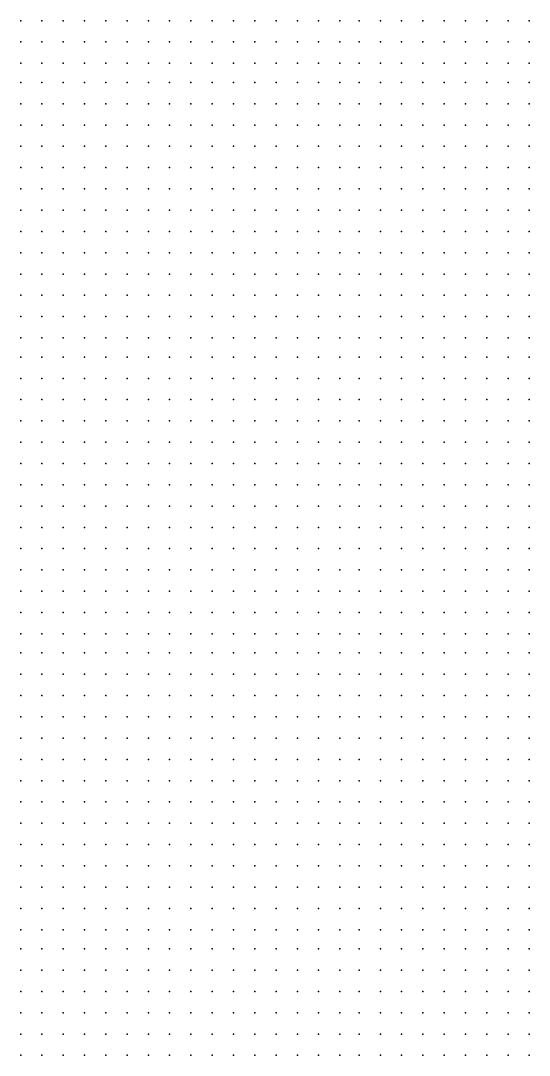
# Model space of a CAD drawing. Extents: x 0.009 to 0.993, y 0.019 to 1.002.
# Drawn here: x 0.009 to 0.248, y 0.019 to 0.505 of the extents above; entities that cross this region are included whole.
import ezdxf

# ---------------------------------------------------------------- set-up
doc = ezdxf.new("R2010")
doc.units = 0

msp = doc.modelspace()

# ---------------------------------------------------------------- linework, layer by layer
at = {"color": 82}
for p in [(0.009, 0.505, 0.261), (0.029, 0.505, 0.261), (0.139, 0.267, 0.262)]:
    msp.add_point(p, dxfattribs=at)
at = {"color": 81}
for p in [(0.019, 0.505, 0.26), (0.059, 0.446, 0.26), (0.049, 0.426, 0.26), (0.039, 0.416, 0.257), (0.039, 0.406, 0.259), (0.039, 0.396, 0.26), (0.039, 0.386, 0.259), (0.039, 0.376, 0.258), (0.039, 0.347, 0.257), (0.149, 0.277, 0.26)]:
    msp.add_point(p, dxfattribs=at)
at = {"color": 83}
for p in [(0.039, 0.505, 0.264), (0.069, 0.466, 0.267), (0.059, 0.436, 0.265), (0.049, 0.416, 0.264), (0.049, 0.406, 0.266), (0.049, 0.396, 0.267), (0.009, 0.327, 0.264), (0.019, 0.327, 0.265)]:
    msp.add_point(p, dxfattribs=at)
at = {"color": 85}
for p in [(0.049, 0.505, 0.272), (0.069, 0.446, 0.272), (0.059, 0.416, 0.272), (0.059, 0.406, 0.274), (0.049, 0.347, 0.274), (0.029, 0.327, 0.274)]:
    msp.add_point(p, dxfattribs=at)
at = {"color": 88}
for p in [(0.059, 0.505, 0.283), (0.069, 0.495, 0.284), (0.079, 0.466, 0.284), (0.079, 0.456, 0.284), (0.079, 0.446, 0.285), (0.069, 0.396, 0.284), (0.059, 0.356, 0.283), (0.049, 0.337, 0.284), (0.039, 0.327, 0.285)]:
    msp.add_point(p, dxfattribs=at)
at = {"color": 91}
for p in [(0.069, 0.505, 0.295), (0.089, 0.456, 0.296), (0.089, 0.446, 0.296), (0.079, 0.396, 0.293), (0.079, 0.386, 0.295), (0.069, 0.356, 0.293), (0.059, 0.337, 0.295), (0.049, 0.327, 0.296), (0.029, 0.317, 0.295), (0.139, 0.118, 0.296)]:
    msp.add_point(p, dxfattribs=at)
at = {"color": 94}
for p in [(0.079, 0.505, 0.307), (0.089, 0.485, 0.305), (0.099, 0.446, 0.307), (0.099, 0.436, 0.307), (0.099, 0.426, 0.307), (0.089, 0.376, 0.305), (0.089, 0.366, 0.307), (0.079, 0.347, 0.306), (0.069, 0.337, 0.304), (0.059, 0.327, 0.305), (0.149, 0.287, 0.306)]:
    msp.add_point(p, dxfattribs=at)
at = {"color": 98}
for p in [(0.089, 0.505, 0.319), (0.109, 0.466, 0.321), (0.109, 0.456, 0.319), (0.109, 0.386, 0.32), (0.109, 0.376, 0.321), (0.099, 0.347, 0.321), (0.039, 0.307, 0.319), (0.159, 0.128, 0.321), (0.149, 0.118, 0.32)]:
    msp.add_point(p, dxfattribs=at)
at = {"color": 101}
for p in [(0.099, 0.505, 0.33), (0.119, 0.466, 0.332), (0.119, 0.366, 0.33), (0.119, 0.356, 0.332), (0.109, 0.327, 0.332), (0.099, 0.317, 0.332), (0.069, 0.307, 0.332), (0.019, 0.297, 0.331), (0.149, 0.297, 0.33), (0.159, 0.138, 0.331)]:
    msp.add_point(p, dxfattribs=at)
at = {"color": 104}
for p in [(0.109, 0.505, 0.34), (0.119, 0.485, 0.34), (0.129, 0.466, 0.341), (0.139, 0.436, 0.342), (0.139, 0.426, 0.341), (0.139, 0.416, 0.341), (0.139, 0.406, 0.341), (0.139, 0.396, 0.341), (0.139, 0.386, 0.342), (0.139, 0.376, 0.343), (0.129, 0.337, 0.34), (0.129, 0.327, 0.34), (0.139, 0.317, 0.343), (0.149, 0.307, 0.343), (0.059, 0.297, 0.342), (0.099, 0.297, 0.342), (0.109, 0.287, 0.343), (0.119, 0.267, 0.342), (0.139, 0.247, 0.34), (0.149, 0.148, 0.341)]:
    msp.add_point(p, dxfattribs=at)
at = {"color": 107}
for p in [(0.119, 0.505, 0.351), (0.139, 0.476, 0.354), (0.149, 0.446, 0.352), (0.159, 0.416, 0.354), (0.159, 0.406, 0.354), (0.159, 0.396, 0.354), (0.149, 0.366, 0.351), (0.149, 0.356, 0.353), (0.149, 0.347, 0.354), (0.149, 0.337, 0.354), (0.149, 0.327, 0.353), (0.029, 0.287, 0.351), (0.039, 0.287, 0.353), (0.089, 0.287, 0.354), (0.168, 0.287, 0.352), (0.159, 0.148, 0.353), (0.159, 0.118, 0.353)]:
    msp.add_point(p, dxfattribs=at)
at = {"color": 109}
for p in [(0.129, 0.505, 0.36), (0.139, 0.485, 0.358), (0.149, 0.466, 0.358), (0.159, 0.446, 0.359), (0.168, 0.426, 0.361), (0.168, 0.416, 0.36), (0.168, 0.406, 0.36), (0.248, 0.406, 0.36), (0.168, 0.396, 0.36), (0.248, 0.396, 0.359), (0.168, 0.386, 0.361), (0.159, 0.366, 0.359), (0.159, 0.356, 0.36), (0.159, 0.317, 0.361), (0.099, 0.277, 0.359), (0.109, 0.267, 0.36), (0.178, 0.267, 0.36), (0.119, 0.257, 0.36), (0.178, 0.257, 0.36), (0.149, 0.237, 0.358), (0.159, 0.237, 0.358), (0.168, 0.138, 0.36), (0.168, 0.128, 0.361)]:
    msp.add_point(p, dxfattribs=at)
at = {"color": 112}
for p in [(0.139, 0.505, 0.369), (0.149, 0.495, 0.372), (0.159, 0.476, 0.37), (0.168, 0.466, 0.372), (0.178, 0.446, 0.37), (0.188, 0.436, 0.372), (0.188, 0.426, 0.37), (0.248, 0.426, 0.372), (0.188, 0.416, 0.369), (0.198, 0.416, 0.372), (0.238, 0.416, 0.37), (0.188, 0.406, 0.369), (0.198, 0.406, 0.372), (0.228, 0.406, 0.372), (0.188, 0.396, 0.37), (0.188, 0.386, 0.372), (0.178, 0.376, 0.369), (0.178, 0.366, 0.372), (0.168, 0.347, 0.371), (0.029, 0.277, 0.369), (0.039, 0.277, 0.37), (0.049, 0.277, 0.371), (0.059, 0.277, 0.371), (0.069, 0.277, 0.37), (0.079, 0.277, 0.369), (0.178, 0.277, 0.369), (0.099, 0.267, 0.372), (0.139, 0.237, 0.37), (0.168, 0.148, 0.369)]:
    msp.add_point(p, dxfattribs=at)
at = {"color": 114}
for p in [(0.149, 0.505, 0.378), (0.178, 0.466, 0.378), (0.188, 0.456, 0.379), (0.198, 0.446, 0.379), (0.208, 0.436, 0.378), (0.248, 0.436, 0.379), (0.208, 0.386, 0.378), (0.218, 0.386, 0.378), (0.228, 0.386, 0.377), (0.198, 0.376, 0.379), (0.188, 0.366, 0.379), (0.089, 0.267, 0.379), (0.109, 0.257, 0.378), (0.168, 0.227, 0.378), (0.168, 0.158, 0.379), (0.168, 0.118, 0.378)]:
    msp.add_point(p, dxfattribs=at)
at = {"color": 116}
for p in [(0.159, 0.505, 0.386), (0.208, 0.456, 0.386), (0.218, 0.446, 0.384), (0.228, 0.446, 0.386), (0.238, 0.446, 0.386), (0.218, 0.376, 0.384), (0.228, 0.376, 0.384), (0.198, 0.366, 0.384), (0.178, 0.337, 0.384), (0.009, 0.267, 0.386), (0.069, 0.267, 0.386), (0.188, 0.267, 0.385), (0.119, 0.247, 0.385), (0.188, 0.237, 0.385), (0.139, 0.158, 0.385), (0.178, 0.128, 0.384)]:
    msp.add_point(p, dxfattribs=at)
at = {"color": 118}
for p in [(0.168, 0.505, 0.394), (0.178, 0.495, 0.394), (0.188, 0.485, 0.394), (0.198, 0.476, 0.393), (0.208, 0.466, 0.392), (0.228, 0.456, 0.391), (0.238, 0.456, 0.393), (0.218, 0.366, 0.392), (0.228, 0.366, 0.394), (0.238, 0.366, 0.394), (0.248, 0.366, 0.394), (0.178, 0.317, 0.393), (0.198, 0.247, 0.394), (0.139, 0.227, 0.392), (0.149, 0.217, 0.394), (0.188, 0.217, 0.394), (0.168, 0.208, 0.394), (0.178, 0.208, 0.394), (0.168, 0.178, 0.394), (0.149, 0.168, 0.392), (0.178, 0.168, 0.392), (0.188, 0.148, 0.393), (0.188, 0.138, 0.394), (0.149, 0.108, 0.392)]:
    msp.add_point(p, dxfattribs=at)
at = {"color": 120}
for p in [(0.178, 0.505, 0.401), (0.188, 0.495, 0.4), (0.198, 0.485, 0.399), (0.218, 0.476, 0.401), (0.228, 0.466, 0.398), (0.238, 0.466, 0.4), (0.218, 0.356, 0.4), (0.079, 0.257, 0.4), (0.198, 0.217, 0.399), (0.198, 0.208, 0.401), (0.159, 0.198, 0.4), (0.188, 0.198, 0.399), (0.159, 0.188, 0.4), (0.188, 0.188, 0.399), (0.188, 0.178, 0.399), (0.129, 0.148, 0.399), (0.188, 0.128, 0.398)]:
    msp.add_point(p, dxfattribs=at)
at = {"color": 122}
for p in [(0.188, 0.505, 0.407), (0.198, 0.495, 0.406), (0.218, 0.485, 0.408), (0.238, 0.476, 0.407), (0.238, 0.356, 0.408), (0.198, 0.337, 0.405), (0.009, 0.257, 0.405), (0.019, 0.257, 0.405), (0.029, 0.257, 0.405), (0.039, 0.257, 0.405), (0.208, 0.257, 0.407), (0.218, 0.227, 0.408), (0.139, 0.217, 0.406), (0.208, 0.208, 0.405), (0.149, 0.198, 0.407), (0.208, 0.198, 0.406), (0.149, 0.188, 0.407), (0.208, 0.188, 0.407), (0.208, 0.178, 0.407), (0.139, 0.168, 0.405), (0.208, 0.168, 0.408), (0.208, 0.158, 0.408), (0.198, 0.128, 0.408), (0.188, 0.118, 0.407)]:
    msp.add_point(p, dxfattribs=at)
at = {"color": 124}
for p in [(0.198, 0.505, 0.413), (0.218, 0.495, 0.415), (0.238, 0.485, 0.415), (0.248, 0.356, 0.413), (0.198, 0.327, 0.414), (0.188, 0.287, 0.415), (0.208, 0.267, 0.415), (0.218, 0.257, 0.414), (0.089, 0.247, 0.415), (0.228, 0.247, 0.415), (0.119, 0.237, 0.414), (0.228, 0.237, 0.413), (0.228, 0.227, 0.413), (0.228, 0.217, 0.414), (0.139, 0.208, 0.414), (0.228, 0.208, 0.415), (0.139, 0.178, 0.415), (0.218, 0.168, 0.413), (0.218, 0.158, 0.414), (0.218, 0.148, 0.415), (0.198, 0.118, 0.415)]:
    msp.add_point(p, dxfattribs=at)
at = {"color": 125}
for p in [(0.208, 0.505, 0.418), (0.228, 0.495, 0.419), (0.248, 0.485, 0.418), (0.228, 0.347, 0.416), (0.218, 0.337, 0.419), (0.198, 0.277, 0.418), (0.228, 0.257, 0.418), (0.248, 0.257, 0.417), (0.069, 0.247, 0.419), (0.079, 0.247, 0.417), (0.238, 0.247, 0.417), (0.248, 0.247, 0.417), (0.238, 0.237, 0.417), (0.248, 0.237, 0.419), (0.238, 0.227, 0.418), (0.238, 0.217, 0.419), (0.139, 0.198, 0.418), (0.228, 0.198, 0.416), (0.139, 0.188, 0.418), (0.228, 0.188, 0.416), (0.228, 0.178, 0.417), (0.228, 0.168, 0.418), (0.129, 0.158, 0.418), (0.228, 0.158, 0.419), (0.218, 0.138, 0.418), (0.208, 0.128, 0.416), (0.188, 0.108, 0.419)]:
    msp.add_point(p, dxfattribs=at)
at = {"color": 126}
for p in [(0.218, 0.505, 0.423), (0.238, 0.495, 0.422), (0.238, 0.347, 0.422), (0.208, 0.327, 0.422), (0.218, 0.267, 0.421), (0.238, 0.257, 0.42), (0.019, 0.247, 0.423), (0.029, 0.247, 0.423), (0.039, 0.247, 0.422), (0.049, 0.247, 0.421), (0.059, 0.247, 0.42), (0.248, 0.227, 0.421), (0.129, 0.217, 0.423), (0.248, 0.217, 0.423), (0.238, 0.208, 0.42), (0.238, 0.198, 0.42), (0.238, 0.188, 0.421), (0.238, 0.178, 0.422), (0.238, 0.168, 0.422), (0.238, 0.158, 0.423), (0.228, 0.148, 0.42), (0.228, 0.138, 0.423), (0.218, 0.128, 0.421), (0.208, 0.118, 0.422)]:
    msp.add_point(p, dxfattribs=at)
at = {"color": 128}
for p in [(0.228, 0.505, 0.427), (0.238, 0.505, 0.43), (0.218, 0.327, 0.428), (0.198, 0.317, 0.428), (0.208, 0.277, 0.427), (0.218, 0.277, 0.43), (0.238, 0.267, 0.427), (0.248, 0.267, 0.427), (0.129, 0.208, 0.429), (0.129, 0.168, 0.428), (0.248, 0.158, 0.427), (0.248, 0.148, 0.428), (0.238, 0.138, 0.427), (0.248, 0.138, 0.43), (0.238, 0.128, 0.429), (0.228, 0.118, 0.43), (0.208, 0.108, 0.429), (0.168, 0.098, 0.429)]:
    msp.add_point(p, dxfattribs=at)
at = {"color": 130}
for p in [(0.248, 0.505, 0.434), (0.238, 0.337, 0.434), (0.228, 0.327, 0.435), (0.208, 0.317, 0.434), (0.218, 0.317, 0.437), (0.188, 0.297, 0.435), (0.238, 0.277, 0.435), (0.069, 0.237, 0.436), (0.079, 0.237, 0.436), (0.089, 0.237, 0.436), (0.129, 0.188, 0.434), (0.248, 0.118, 0.435), (0.228, 0.108, 0.435), (0.238, 0.108, 0.437), (0.198, 0.098, 0.435), (0.208, 0.098, 0.437)]:
    msp.add_point(p, dxfattribs=at)
at = {"color": 78}
for p in [(0.009, 0.495, 0.249), (0.019, 0.495, 0.246), (0.059, 0.476, 0.246), (0.059, 0.466, 0.248), (0.049, 0.446, 0.248), (0.039, 0.436, 0.248), (0.029, 0.426, 0.248), (0.019, 0.416, 0.247), (0.009, 0.406, 0.246), (0.019, 0.406, 0.249), (0.019, 0.396, 0.248), (0.019, 0.386, 0.246), (0.029, 0.376, 0.249)]:
    msp.add_point(p, dxfattribs=at)
at = {"color": 76}
for p in [(0.029, 0.495, 0.242), (0.049, 0.456, 0.239), (0.039, 0.446, 0.24), (0.009, 0.436, 0.24), (0.019, 0.436, 0.241), (0.009, 0.386, 0.242), (0.019, 0.376, 0.241), (0.009, 0.337, 0.239)]:
    msp.add_point(p, dxfattribs=at)
at = {"color": 77}
for p in [(0.039, 0.495, 0.243), (0.029, 0.436, 0.243), (0.009, 0.426, 0.243), (0.019, 0.426, 0.245), (0.009, 0.416, 0.245), (0.009, 0.396, 0.245), (0.029, 0.366, 0.243)]:
    msp.add_point(p, dxfattribs=at)
at = {"color": 80}
for p in [(0.049, 0.495, 0.254), (0.059, 0.485, 0.256), (0.059, 0.456, 0.254), (0.049, 0.436, 0.255), (0.039, 0.366, 0.256), (0.039, 0.356, 0.254), (0.139, 0.138, 0.255)]:
    msp.add_point(p, dxfattribs=at)
at = {"color": 84}
for p in [(0.059, 0.495, 0.269), (0.069, 0.476, 0.269), (0.069, 0.456, 0.269), (0.059, 0.426, 0.269), (0.049, 0.386, 0.268), (0.049, 0.376, 0.268), (0.049, 0.366, 0.268), (0.049, 0.356, 0.27), (0.039, 0.337, 0.269), (0.159, 0.267, 0.268), (0.149, 0.257, 0.269)]:
    msp.add_point(p, dxfattribs=at)
at = {"color": 92}
for p in [(0.079, 0.495, 0.299), (0.089, 0.466, 0.298), (0.089, 0.436, 0.297), (0.089, 0.426, 0.298), (0.089, 0.416, 0.299), (0.089, 0.406, 0.3), (0.079, 0.376, 0.297), (0.079, 0.366, 0.299), (0.069, 0.347, 0.298), (0.159, 0.277, 0.297)]:
    msp.add_point(p, dxfattribs=at)
at = {"color": 96}
for p in [(0.089, 0.495, 0.311), (0.099, 0.476, 0.313), (0.099, 0.386, 0.312), (0.099, 0.376, 0.313), (0.089, 0.347, 0.314), (0.079, 0.337, 0.312), (0.069, 0.327, 0.312), (0.019, 0.307, 0.311), (0.129, 0.277, 0.314), (0.129, 0.267, 0.313)]:
    msp.add_point(p, dxfattribs=at)
at = {"color": 99}
for p in [(0.099, 0.495, 0.323), (0.109, 0.476, 0.325), (0.119, 0.426, 0.325), (0.119, 0.416, 0.325), (0.109, 0.366, 0.323), (0.109, 0.356, 0.325), (0.099, 0.337, 0.324), (0.089, 0.327, 0.324), (0.069, 0.317, 0.322), (0.049, 0.307, 0.324), (0.129, 0.287, 0.322), (0.159, 0.287, 0.325), (0.168, 0.267, 0.324), (0.149, 0.247, 0.325)]:
    msp.add_point(p, dxfattribs=at)
at = {"color": 102}
for p in [(0.109, 0.495, 0.334), (0.119, 0.476, 0.335), (0.129, 0.446, 0.336), (0.129, 0.436, 0.335), (0.129, 0.426, 0.334), (0.129, 0.416, 0.333), (0.129, 0.406, 0.333), (0.129, 0.396, 0.334), (0.129, 0.386, 0.335), (0.129, 0.376, 0.336), (0.119, 0.347, 0.333), (0.119, 0.337, 0.334), (0.119, 0.327, 0.335), (0.109, 0.317, 0.334), (0.119, 0.317, 0.336), (0.079, 0.307, 0.335), (0.089, 0.307, 0.336), (0.109, 0.307, 0.336), (0.119, 0.307, 0.335), (0.129, 0.307, 0.335), (0.029, 0.297, 0.333), (0.039, 0.297, 0.336), (0.119, 0.297, 0.334), (0.119, 0.287, 0.333), (0.119, 0.277, 0.335), (0.168, 0.277, 0.336), (0.129, 0.257, 0.334), (0.168, 0.257, 0.334), (0.159, 0.247, 0.334), (0.129, 0.128, 0.335)]:
    msp.add_point(p, dxfattribs=at)
at = {"color": 105}
for p in [(0.119, 0.495, 0.345), (0.129, 0.476, 0.345), (0.139, 0.456, 0.347), (0.139, 0.446, 0.344), (0.139, 0.366, 0.344), (0.139, 0.356, 0.345), (0.139, 0.347, 0.346), (0.139, 0.337, 0.347), (0.139, 0.327, 0.346), (0.069, 0.297, 0.344), (0.079, 0.297, 0.345), (0.089, 0.297, 0.344), (0.159, 0.297, 0.344), (0.139, 0.148, 0.345)]:
    msp.add_point(p, dxfattribs=at)
at = {"color": 108}
for p in [(0.129, 0.495, 0.355), (0.149, 0.456, 0.355), (0.159, 0.436, 0.356), (0.159, 0.426, 0.355), (0.159, 0.386, 0.355), (0.159, 0.376, 0.357), (0.159, 0.307, 0.355), (0.049, 0.287, 0.355), (0.059, 0.287, 0.356), (0.069, 0.287, 0.357), (0.079, 0.287, 0.356)]:
    msp.add_point(p, dxfattribs=at)
at = {"color": 110}
for p in [(0.139, 0.495, 0.364), (0.149, 0.476, 0.362), (0.159, 0.466, 0.365), (0.159, 0.456, 0.362), (0.168, 0.446, 0.365), (0.168, 0.436, 0.362), (0.178, 0.416, 0.365), (0.248, 0.416, 0.365), (0.178, 0.406, 0.365), (0.178, 0.396, 0.365), (0.248, 0.386, 0.364), (0.168, 0.376, 0.363), (0.159, 0.347, 0.362), (0.159, 0.337, 0.363), (0.159, 0.327, 0.363), (0.089, 0.277, 0.365), (0.129, 0.247, 0.362), (0.168, 0.237, 0.365)]:
    msp.add_point(p, dxfattribs=at)
at = {"color": 115}
for p in [(0.159, 0.495, 0.38), (0.168, 0.485, 0.382), (0.178, 0.476, 0.383), (0.188, 0.466, 0.383), (0.198, 0.456, 0.383), (0.208, 0.446, 0.382), (0.218, 0.436, 0.38), (0.228, 0.436, 0.38), (0.238, 0.436, 0.38), (0.208, 0.376, 0.382), (0.238, 0.376, 0.382), (0.188, 0.356, 0.383), (0.178, 0.347, 0.38), (0.178, 0.287, 0.383), (0.079, 0.267, 0.383), (0.188, 0.257, 0.381), (0.188, 0.247, 0.382), (0.149, 0.227, 0.38), (0.178, 0.227, 0.383), (0.178, 0.148, 0.382), (0.178, 0.138, 0.38)]:
    msp.add_point(p, dxfattribs=at)
at = {"color": 117}
for p in [(0.168, 0.495, 0.387), (0.178, 0.485, 0.388), (0.188, 0.476, 0.388), (0.198, 0.466, 0.388), (0.218, 0.456, 0.389), (0.248, 0.446, 0.387), (0.208, 0.366, 0.388), (0.198, 0.356, 0.39), (0.188, 0.347, 0.389), (0.178, 0.327, 0.389), (0.019, 0.267, 0.387), (0.029, 0.267, 0.387), (0.039, 0.267, 0.387), (0.049, 0.267, 0.387), (0.059, 0.267, 0.387), (0.099, 0.257, 0.389), (0.129, 0.237, 0.389), (0.188, 0.227, 0.39), (0.159, 0.217, 0.389), (0.168, 0.217, 0.388), (0.178, 0.217, 0.39), (0.159, 0.168, 0.387), (0.168, 0.168, 0.388), (0.178, 0.158, 0.387)]:
    msp.add_point(p, dxfattribs=at)
at = {"color": 123}
for p in [(0.208, 0.495, 0.411), (0.228, 0.485, 0.412), (0.248, 0.476, 0.41), (0.218, 0.347, 0.41), (0.208, 0.337, 0.412), (0.188, 0.317, 0.412), (0.099, 0.247, 0.412), (0.218, 0.247, 0.41), (0.218, 0.237, 0.409), (0.129, 0.227, 0.412), (0.218, 0.217, 0.409), (0.218, 0.208, 0.41), (0.218, 0.198, 0.411), (0.218, 0.188, 0.412), (0.218, 0.178, 0.412), (0.208, 0.148, 0.409), (0.208, 0.138, 0.412), (0.139, 0.108, 0.412), (0.178, 0.108, 0.412)]:
    msp.add_point(p, dxfattribs=at)
at = {"color": 127}
for p in [(0.248, 0.495, 0.426), (0.228, 0.337, 0.426), (0.188, 0.307, 0.424), (0.228, 0.267, 0.425), (0.009, 0.247, 0.424), (0.248, 0.208, 0.425), (0.248, 0.198, 0.425), (0.248, 0.188, 0.426), (0.248, 0.178, 0.426), (0.248, 0.168, 0.426), (0.238, 0.148, 0.424), (0.228, 0.128, 0.426), (0.218, 0.118, 0.426), (0.198, 0.108, 0.425)]:
    msp.add_point(p, dxfattribs=at)
at = {"color": 75}
for p in [(0.009, 0.485, 0.238), (0.009, 0.446, 0.236), (0.019, 0.446, 0.236), (0.029, 0.446, 0.236), (0.009, 0.376, 0.238), (0.149, 0.128, 0.237)]:
    msp.add_point(p, dxfattribs=at)
at = {"color": 74}
for p in [(0.019, 0.485, 0.232), (0.049, 0.485, 0.233), (0.009, 0.456, 0.233), (0.019, 0.366, 0.233), (0.029, 0.356, 0.235)]:
    msp.add_point(p, dxfattribs=at)
at = {"color": 71}
for p in [(0.029, 0.485, 0.221), (0.019, 0.476, 0.222), (0.019, 0.466, 0.224), (0.009, 0.356, 0.222)]:
    msp.add_point(p, dxfattribs=at)
at = {"color": 68}
for p in [(0.039, 0.485, 0.21), (0.049, 0.476, 0.212), (0.029, 0.466, 0.213)]:
    msp.add_point(p, dxfattribs=at)
at = {"color": 86}
for p in [(0.069, 0.485, 0.275), (0.069, 0.436, 0.275), (0.069, 0.426, 0.278), (0.059, 0.396, 0.276), (0.059, 0.386, 0.277), (0.059, 0.376, 0.278)]:
    msp.add_point(p, dxfattribs=at)
at = {"color": 90}
for p in [(0.079, 0.485, 0.291), (0.079, 0.416, 0.29), (0.079, 0.406, 0.291), (0.069, 0.366, 0.29), (0.149, 0.138, 0.291)]:
    msp.add_point(p, dxfattribs=at)
at = {"color": 97}
for p in [(0.099, 0.485, 0.318), (0.109, 0.446, 0.318), (0.109, 0.436, 0.317), (0.109, 0.426, 0.317), (0.109, 0.416, 0.317), (0.109, 0.406, 0.317), (0.109, 0.396, 0.318), (0.099, 0.366, 0.315), (0.099, 0.356, 0.318), (0.089, 0.337, 0.318), (0.079, 0.327, 0.318), (0.059, 0.317, 0.316), (0.029, 0.307, 0.315)]:
    msp.add_point(p, dxfattribs=at)
at = {"color": 100}
for p in [(0.109, 0.485, 0.329), (0.119, 0.456, 0.329), (0.119, 0.446, 0.327), (0.119, 0.436, 0.326), (0.119, 0.406, 0.326), (0.119, 0.396, 0.326), (0.119, 0.386, 0.327), (0.119, 0.376, 0.329), (0.109, 0.347, 0.327), (0.109, 0.337, 0.329), (0.099, 0.327, 0.328), (0.079, 0.317, 0.326), (0.089, 0.317, 0.329), (0.059, 0.307, 0.329), (0.009, 0.297, 0.329), (0.129, 0.297, 0.329), (0.139, 0.297, 0.327)]:
    msp.add_point(p, dxfattribs=at)
at = {"color": 106}
for p in [(0.129, 0.485, 0.349), (0.139, 0.466, 0.35), (0.149, 0.436, 0.35), (0.149, 0.426, 0.348), (0.149, 0.416, 0.348), (0.149, 0.406, 0.348), (0.149, 0.396, 0.348), (0.149, 0.386, 0.349), (0.149, 0.376, 0.35), (0.149, 0.317, 0.35), (0.009, 0.287, 0.349), (0.019, 0.287, 0.35), (0.099, 0.287, 0.349), (0.109, 0.277, 0.349), (0.168, 0.247, 0.35)]:
    msp.add_point(p, dxfattribs=at)
at = {"color": 111}
for p in [(0.149, 0.485, 0.367), (0.168, 0.456, 0.368), (0.178, 0.436, 0.368), (0.178, 0.426, 0.366), (0.238, 0.406, 0.367), (0.238, 0.396, 0.368), (0.178, 0.386, 0.367), (0.168, 0.366, 0.366), (0.168, 0.356, 0.368), (0.168, 0.297, 0.366), (0.009, 0.277, 0.368), (0.019, 0.277, 0.368), (0.178, 0.247, 0.367), (0.129, 0.138, 0.367)]:
    msp.add_point(p, dxfattribs=at)
at = {"color": 113}
for p in [(0.159, 0.485, 0.375), (0.168, 0.476, 0.376), (0.178, 0.456, 0.374), (0.188, 0.446, 0.375), (0.198, 0.436, 0.375), (0.198, 0.426, 0.373), (0.208, 0.426, 0.375), (0.218, 0.426, 0.376), (0.228, 0.426, 0.376), (0.238, 0.426, 0.374), (0.208, 0.416, 0.374), (0.218, 0.416, 0.374), (0.228, 0.416, 0.373), (0.208, 0.406, 0.373), (0.218, 0.406, 0.373), (0.198, 0.396, 0.373), (0.208, 0.396, 0.375), (0.218, 0.396, 0.375), (0.228, 0.396, 0.373), (0.198, 0.386, 0.375), (0.238, 0.386, 0.373), (0.188, 0.376, 0.375), (0.248, 0.376, 0.376), (0.178, 0.356, 0.376), (0.168, 0.337, 0.373), (0.168, 0.327, 0.375), (0.168, 0.317, 0.376), (0.168, 0.307, 0.373), (0.178, 0.237, 0.375), (0.159, 0.227, 0.376), (0.149, 0.158, 0.373), (0.159, 0.158, 0.373)]:
    msp.add_point(p, dxfattribs=at)
at = {"color": 121}
for p in [(0.208, 0.485, 0.404), (0.228, 0.476, 0.404), (0.248, 0.466, 0.402), (0.228, 0.356, 0.404), (0.208, 0.347, 0.403), (0.188, 0.327, 0.402), (0.198, 0.267, 0.404), (0.049, 0.257, 0.404), (0.059, 0.257, 0.403), (0.069, 0.257, 0.402), (0.109, 0.247, 0.403), (0.208, 0.247, 0.403), (0.208, 0.237, 0.402), (0.208, 0.227, 0.403), (0.208, 0.217, 0.404), (0.149, 0.208, 0.403), (0.198, 0.198, 0.402), (0.198, 0.188, 0.403), (0.149, 0.178, 0.402), (0.198, 0.178, 0.403), (0.198, 0.168, 0.402), (0.198, 0.158, 0.402), (0.198, 0.148, 0.402), (0.198, 0.138, 0.404), (0.168, 0.108, 0.404)]:
    msp.add_point(p, dxfattribs=at)
at = {"color": 73}
for p in [(0.009, 0.476, 0.231), (0.009, 0.466, 0.23), (0.019, 0.456, 0.23), (0.009, 0.366, 0.231), (0.029, 0.347, 0.228), (0.019, 0.337, 0.231)]:
    msp.add_point(p, dxfattribs=at)
at = {"color": 65}
for p in [(0.029, 0.476, 0.2), (0.039, 0.466, 0.202)]:
    msp.add_point(p, dxfattribs=at)
at = {"color": 49}
msp.add_point((0.039, 0.476, 0.143), dxfattribs=at)
at = {"color": 89}
for p in [(0.079, 0.476, 0.286), (0.079, 0.436, 0.286), (0.079, 0.426, 0.288), (0.069, 0.386, 0.286), (0.069, 0.376, 0.288), (0.059, 0.347, 0.287), (0.009, 0.317, 0.287), (0.019, 0.317, 0.289), (0.139, 0.277, 0.287)]:
    msp.add_point(p, dxfattribs=at)
at = {"color": 93}
for p in [(0.089, 0.476, 0.301), (0.089, 0.396, 0.302), (0.089, 0.386, 0.303), (0.079, 0.356, 0.302), (0.039, 0.317, 0.302), (0.139, 0.257, 0.301), (0.159, 0.257, 0.301)]:
    msp.add_point(p, dxfattribs=at)
at = {"color": 119}
for p in [(0.208, 0.476, 0.397), (0.218, 0.466, 0.395), (0.248, 0.456, 0.395), (0.208, 0.356, 0.395), (0.198, 0.347, 0.397), (0.188, 0.337, 0.395), (0.178, 0.307, 0.396), (0.178, 0.297, 0.395), (0.188, 0.277, 0.397), (0.089, 0.257, 0.396), (0.198, 0.257, 0.396), (0.198, 0.237, 0.395), (0.198, 0.227, 0.396), (0.159, 0.208, 0.396), (0.188, 0.208, 0.397), (0.168, 0.198, 0.397), (0.178, 0.198, 0.397), (0.168, 0.188, 0.397), (0.178, 0.188, 0.397), (0.159, 0.178, 0.396), (0.178, 0.178, 0.395), (0.188, 0.168, 0.397), (0.188, 0.158, 0.395), (0.178, 0.118, 0.395), (0.159, 0.108, 0.395)]:
    msp.add_point(p, dxfattribs=at)
at = {"color": 72}
for p in [(0.049, 0.466, 0.225), (0.029, 0.456, 0.226), (0.039, 0.456, 0.227)]:
    msp.add_point(p, dxfattribs=at)
at = {"color": 95}
for p in [(0.099, 0.466, 0.31), (0.099, 0.456, 0.308), (0.099, 0.416, 0.308), (0.099, 0.406, 0.309), (0.099, 0.396, 0.31), (0.089, 0.356, 0.31), (0.049, 0.317, 0.31), (0.009, 0.307, 0.309), (0.139, 0.287, 0.31)]:
    msp.add_point(p, dxfattribs=at)
at = {"color": 103}
for p in [(0.129, 0.456, 0.338), (0.129, 0.366, 0.337), (0.129, 0.356, 0.338), (0.129, 0.347, 0.339), (0.129, 0.317, 0.338), (0.099, 0.307, 0.337), (0.139, 0.307, 0.337), (0.049, 0.297, 0.339), (0.109, 0.297, 0.339)]:
    msp.add_point(p, dxfattribs=at)
at = {"color": 79}
for p in [(0.039, 0.426, 0.253), (0.029, 0.416, 0.251), (0.029, 0.406, 0.253), (0.029, 0.396, 0.253), (0.029, 0.386, 0.252), (0.029, 0.337, 0.251)]:
    msp.add_point(p, dxfattribs=at)
at = {"color": 87}
for p in [(0.069, 0.416, 0.28), (0.069, 0.406, 0.282), (0.059, 0.366, 0.28)]:
    msp.add_point(p, dxfattribs=at)
at = {"color": 69}
for p in [(0.019, 0.356, 0.215), (0.009, 0.347, 0.215)]:
    msp.add_point(p, dxfattribs=at)
at = {"color": 57}
msp.add_point((0.019, 0.347, 0.171), dxfattribs=at)
at = {"color": 129}
for p in [(0.248, 0.347, 0.431), (0.228, 0.277, 0.433), (0.129, 0.198, 0.432), (0.129, 0.178, 0.433), (0.248, 0.128, 0.432), (0.129, 0.118, 0.433), (0.238, 0.118, 0.433), (0.218, 0.108, 0.432), (0.159, 0.098, 0.431), (0.178, 0.098, 0.431), (0.188, 0.098, 0.433)]:
    msp.add_point(p, dxfattribs=at)
at = {"color": 133}
for p in [(0.248, 0.337, 0.445), (0.208, 0.307, 0.448), (0.218, 0.307, 0.445), (0.228, 0.307, 0.446), (0.218, 0.297, 0.448), (0.228, 0.297, 0.446), (0.198, 0.287, 0.446), (0.119, 0.217, 0.446), (0.119, 0.208, 0.446), (0.178, 0.088, 0.448), (0.188, 0.088, 0.446), (0.198, 0.088, 0.446), (0.208, 0.088, 0.446), (0.218, 0.088, 0.446), (0.228, 0.088, 0.447), (0.238, 0.088, 0.447), (0.248, 0.088, 0.448)]:
    msp.add_point(p, dxfattribs=at)
at = {"color": 132}
for p in [(0.238, 0.327, 0.443), (0.228, 0.317, 0.442), (0.208, 0.287, 0.444), (0.238, 0.287, 0.444), (0.009, 0.237, 0.442), (0.019, 0.237, 0.442), (0.119, 0.227, 0.443), (0.149, 0.098, 0.442), (0.238, 0.098, 0.442), (0.248, 0.098, 0.443)]:
    msp.add_point(p, dxfattribs=at)
at = {"color": 135}
for p in [(0.248, 0.327, 0.455), (0.059, 0.227, 0.455), (0.069, 0.227, 0.453), (0.079, 0.227, 0.453), (0.089, 0.227, 0.455), (0.119, 0.188, 0.452), (0.119, 0.178, 0.455), (0.168, 0.088, 0.452), (0.208, 0.078, 0.454), (0.218, 0.078, 0.453), (0.228, 0.078, 0.453), (0.238, 0.078, 0.452), (0.248, 0.078, 0.452)]:
    msp.add_point(p, dxfattribs=at)
at = {"color": 134}
for p in [(0.238, 0.317, 0.449), (0.198, 0.307, 0.451), (0.238, 0.307, 0.451), (0.238, 0.297, 0.449), (0.248, 0.287, 0.449), (0.119, 0.198, 0.449)]:
    msp.add_point(p, dxfattribs=at)
at = {"color": 137}
for p in [(0.248, 0.317, 0.46), (0.248, 0.307, 0.46), (0.208, 0.297, 0.462), (0.009, 0.227, 0.461), (0.019, 0.227, 0.461), (0.029, 0.227, 0.46), (0.119, 0.158, 0.46), (0.208, 0.069, 0.462), (0.218, 0.069, 0.46), (0.238, 0.059, 0.462), (0.248, 0.059, 0.461)]:
    msp.add_point(p, dxfattribs=at)
at = {"color": 149}
for p in [(0.198, 0.297, 0.506), (0.059, 0.198, 0.506), (0.168, 0.049, 0.503), (0.178, 0.029, 0.504)]:
    msp.add_point(p, dxfattribs=at)
at = {"color": 136}
for p in [(0.248, 0.297, 0.456), (0.039, 0.227, 0.458), (0.049, 0.227, 0.457), (0.119, 0.168, 0.457), (0.159, 0.088, 0.459), (0.188, 0.078, 0.459), (0.198, 0.078, 0.456), (0.228, 0.069, 0.458), (0.238, 0.069, 0.457), (0.248, 0.069, 0.457)]:
    msp.add_point(p, dxfattribs=at)
at = {"color": 131}
for p in [(0.218, 0.287, 0.441), (0.228, 0.287, 0.441), (0.248, 0.277, 0.438), (0.029, 0.237, 0.441), (0.039, 0.237, 0.44), (0.049, 0.237, 0.439), (0.059, 0.237, 0.438), (0.099, 0.237, 0.438), (0.109, 0.237, 0.439), (0.248, 0.108, 0.439), (0.218, 0.098, 0.439), (0.228, 0.098, 0.441)]:
    msp.add_point(p, dxfattribs=at)
at = {"color": 51}
msp.add_point((0.149, 0.267, 0.149), dxfattribs=at)
at = {"color": 138}
for p in [(0.099, 0.227, 0.466), (0.109, 0.208, 0.463), (0.109, 0.198, 0.464), (0.119, 0.148, 0.465), (0.178, 0.078, 0.463), (0.198, 0.069, 0.465), (0.218, 0.059, 0.466), (0.228, 0.059, 0.464), (0.238, 0.049, 0.466), (0.248, 0.049, 0.465)]:
    msp.add_point(p, dxfattribs=at)
at = {"color": 148}
for p in [(0.109, 0.227, 0.501), (0.009, 0.208, 0.5), (0.069, 0.198, 0.501), (0.109, 0.158, 0.5), (0.139, 0.088, 0.5), (0.178, 0.039, 0.5)]:
    msp.add_point(p, dxfattribs=at)
at = {"color": 143}
for p in [(0.009, 0.217, 0.481), (0.079, 0.208, 0.481), (0.168, 0.069, 0.484), (0.208, 0.029, 0.483)]:
    msp.add_point(p, dxfattribs=at)
at = {"color": 142}
for p in [(0.019, 0.217, 0.48), (0.029, 0.217, 0.478), (0.119, 0.138, 0.48), (0.159, 0.078, 0.48), (0.188, 0.059, 0.478), (0.198, 0.049, 0.479), (0.208, 0.039, 0.479), (0.218, 0.029, 0.478), (0.218, 0.019, 0.48)]:
    msp.add_point(p, dxfattribs=at)
at = {"color": 141}
for p in [(0.039, 0.217, 0.476), (0.049, 0.217, 0.474), (0.089, 0.208, 0.476), (0.099, 0.198, 0.477), (0.109, 0.178, 0.477), (0.149, 0.088, 0.474), (0.178, 0.069, 0.475), (0.208, 0.049, 0.475), (0.218, 0.039, 0.475), (0.228, 0.029, 0.475), (0.228, 0.019, 0.477), (0.238, 0.019, 0.474)]:
    msp.add_point(p, dxfattribs=at)
at = {"color": 140}
for p in [(0.059, 0.217, 0.472), (0.099, 0.208, 0.471), (0.198, 0.059, 0.473), (0.218, 0.049, 0.471), (0.228, 0.039, 0.472), (0.238, 0.029, 0.472), (0.248, 0.019, 0.472)]:
    msp.add_point(p, dxfattribs=at)
at = {"color": 139}
for p in [(0.069, 0.217, 0.469), (0.079, 0.217, 0.468), (0.089, 0.217, 0.467), (0.099, 0.217, 0.468), (0.109, 0.217, 0.469), (0.109, 0.188, 0.469), (0.139, 0.098, 0.469), (0.168, 0.078, 0.47), (0.188, 0.069, 0.469), (0.208, 0.059, 0.469), (0.228, 0.049, 0.468), (0.238, 0.039, 0.47), (0.248, 0.039, 0.468), (0.248, 0.029, 0.47)]:
    msp.add_point(p, dxfattribs=at)
at = {"color": 147}
for p in [(0.019, 0.208, 0.499), (0.029, 0.208, 0.497), (0.089, 0.188, 0.498), (0.099, 0.178, 0.496), (0.149, 0.078, 0.496), (0.159, 0.069, 0.496), (0.188, 0.019, 0.498)]:
    msp.add_point(p, dxfattribs=at)
at = {"color": 146}
for p in [(0.039, 0.208, 0.495), (0.049, 0.208, 0.492), (0.079, 0.198, 0.494), (0.129, 0.108, 0.492), (0.168, 0.059, 0.495), (0.178, 0.049, 0.494), (0.188, 0.029, 0.495)]:
    msp.add_point(p, dxfattribs=at)
at = {"color": 145}
for p in [(0.059, 0.208, 0.489), (0.188, 0.039, 0.491), (0.198, 0.019, 0.491)]:
    msp.add_point(p, dxfattribs=at)
at = {"color": 144}
for p in [(0.069, 0.208, 0.485), (0.089, 0.198, 0.486), (0.099, 0.188, 0.485), (0.109, 0.168, 0.486), (0.178, 0.059, 0.486), (0.188, 0.049, 0.486), (0.198, 0.039, 0.485), (0.198, 0.029, 0.488), (0.208, 0.019, 0.485)]:
    msp.add_point(p, dxfattribs=at)
at = {"color": 154}
for p in [(0.009, 0.198, 0.521), (0.109, 0.148, 0.522), (0.119, 0.128, 0.522), (0.129, 0.098, 0.522), (0.149, 0.059, 0.522), (0.159, 0.039, 0.521)]:
    msp.add_point(p, dxfattribs=at)
at = {"color": 153}
for p in [(0.019, 0.198, 0.519), (0.069, 0.188, 0.518), (0.139, 0.078, 0.519)]:
    msp.add_point(p, dxfattribs=at)
at = {"color": 152}
for p in [(0.029, 0.198, 0.517), (0.039, 0.198, 0.514), (0.159, 0.049, 0.515), (0.168, 0.029, 0.514), (0.168, 0.019, 0.517)]:
    msp.add_point(p, dxfattribs=at)
at = {"color": 151}
for p in [(0.049, 0.198, 0.511), (0.089, 0.178, 0.513), (0.099, 0.168, 0.511), (0.149, 0.069, 0.511), (0.168, 0.039, 0.51)]:
    msp.add_point(p, dxfattribs=at)
at = {"color": 159}
for p in [(0.009, 0.188, 0.542), (0.019, 0.188, 0.54), (0.139, 0.059, 0.54), (0.149, 0.029, 0.539), (0.149, 0.019, 0.541)]:
    msp.add_point(p, dxfattribs=at)
at = {"color": 158}
for p in [(0.029, 0.188, 0.538), (0.069, 0.178, 0.536), (0.129, 0.088, 0.538)]:
    msp.add_point(p, dxfattribs=at)
at = {"color": 157}
for p in [(0.039, 0.188, 0.535), (0.139, 0.069, 0.532), (0.149, 0.039, 0.535)]:
    msp.add_point(p, dxfattribs=at)
at = {"color": 156}
for p in [(0.049, 0.188, 0.53), (0.089, 0.168, 0.53), (0.099, 0.158, 0.53), (0.149, 0.049, 0.53), (0.159, 0.019, 0.528)]:
    msp.add_point(p, dxfattribs=at)
at = {"color": 155}
for p in [(0.059, 0.188, 0.525), (0.079, 0.178, 0.526), (0.159, 0.029, 0.525)]:
    msp.add_point(p, dxfattribs=at)
at = {"color": 150}
for p in [(0.079, 0.188, 0.509), (0.159, 0.059, 0.507), (0.178, 0.019, 0.507)]:
    msp.add_point(p, dxfattribs=at)
at = {"color": 165}
for p in [(0.009, 0.178, 0.563), (0.019, 0.178, 0.562), (0.129, 0.059, 0.561), (0.129, 0.049, 0.564)]:
    msp.add_point(p, dxfattribs=at)
at = {"color": 164}
for p in [(0.029, 0.178, 0.559), (0.069, 0.168, 0.557), (0.099, 0.148, 0.558)]:
    msp.add_point(p, dxfattribs=at)
at = {"color": 163}
for p in [(0.039, 0.178, 0.556), (0.129, 0.069, 0.556), (0.139, 0.019, 0.555)]:
    msp.add_point(p, dxfattribs=at)
at = {"color": 162}
for p in [(0.049, 0.178, 0.551), (0.089, 0.158, 0.552), (0.139, 0.039, 0.55), (0.139, 0.029, 0.553)]:
    msp.add_point(p, dxfattribs=at)
at = {"color": 160}
for p in [(0.059, 0.178, 0.544), (0.079, 0.168, 0.545), (0.139, 0.049, 0.546)]:
    msp.add_point(p, dxfattribs=at)
at = {"color": 172}
for p in [(0.009, 0.168, 0.586), (0.059, 0.158, 0.589), (0.119, 0.098, 0.588)]:
    msp.add_point(p, dxfattribs=at)
at = {"color": 171}
for p in [(0.019, 0.168, 0.584), (0.119, 0.088, 0.583), (0.119, 0.059, 0.583), (0.119, 0.049, 0.583), (0.119, 0.039, 0.584), (0.119, 0.029, 0.585), (0.119, 0.019, 0.585)]:
    msp.add_point(p, dxfattribs=at)
at = {"color": 170}
for p in [(0.029, 0.168, 0.582), (0.069, 0.158, 0.58), (0.089, 0.148, 0.58), (0.119, 0.078, 0.581), (0.119, 0.069, 0.582)]:
    msp.add_point(p, dxfattribs=at)
at = {"color": 169}
msp.add_point((0.039, 0.168, 0.578), dxfattribs=at)
at = {"color": 168}
msp.add_point((0.049, 0.168, 0.573), dxfattribs=at)
at = {"color": 166}
for p in [(0.059, 0.168, 0.566), (0.109, 0.138, 0.566), (0.129, 0.039, 0.567)]:
    msp.add_point(p, dxfattribs=at)
at = {"color": 178}
for p in [(0.009, 0.158, 0.609), (0.019, 0.158, 0.608), (0.119, 0.118, 0.611)]:
    msp.add_point(p, dxfattribs=at)
at = {"color": 177}
for p in [(0.029, 0.158, 0.606), (0.069, 0.148, 0.606), (0.109, 0.069, 0.607), (0.109, 0.059, 0.604)]:
    msp.add_point(p, dxfattribs=at)
at = {"color": 176}
for p in [(0.039, 0.158, 0.602), (0.099, 0.138, 0.601), (0.109, 0.049, 0.603), (0.109, 0.039, 0.602), (0.109, 0.029, 0.601), (0.109, 0.019, 0.601)]:
    msp.add_point(p, dxfattribs=at)
at = {"color": 175}
for p in [(0.049, 0.158, 0.597), (0.119, 0.108, 0.6)]:
    msp.add_point(p, dxfattribs=at)
at = {"color": 167}
for p in [(0.079, 0.158, 0.568), (0.129, 0.029, 0.569), (0.129, 0.019, 0.57)]:
    msp.add_point(p, dxfattribs=at)
at = {"color": 185}
for p in [(0.009, 0.148, 0.633), (0.019, 0.148, 0.633), (0.069, 0.138, 0.634), (0.089, 0.039, 0.636), (0.089, 0.029, 0.633)]:
    msp.add_point(p, dxfattribs=at)
at = {"color": 184}
for p in [(0.029, 0.148, 0.631), (0.099, 0.069, 0.63), (0.089, 0.019, 0.631)]:
    msp.add_point(p, dxfattribs=at)
at = {"color": 183}
msp.add_point((0.039, 0.148, 0.628), dxfattribs=at)
at = {"color": 182}
for p in [(0.049, 0.148, 0.623), (0.079, 0.138, 0.625), (0.109, 0.088, 0.623), (0.099, 0.059, 0.625), (0.099, 0.049, 0.622)]:
    msp.add_point(p, dxfattribs=at)
at = {"color": 180}
for p in [(0.059, 0.148, 0.615), (0.089, 0.138, 0.616), (0.099, 0.029, 0.617), (0.099, 0.019, 0.616)]:
    msp.add_point(p, dxfattribs=at)
at = {"color": 174}
msp.add_point((0.079, 0.148, 0.595), dxfattribs=at)
at = {"color": 191}
for p in [(0.009, 0.138, 0.658), (0.029, 0.138, 0.658), (0.039, 0.138, 0.656), (0.079, 0.128, 0.656), (0.089, 0.128, 0.657), (0.079, 0.049, 0.656), (0.069, 0.019, 0.658)]:
    msp.add_point(p, dxfattribs=at)
at = {"color": 192}
for p in [(0.019, 0.138, 0.659), (0.069, 0.128, 0.661), (0.109, 0.128, 0.66), (0.089, 0.078, 0.659), (0.069, 0.029, 0.661)]:
    msp.add_point(p, dxfattribs=at)
at = {"color": 189}
for p in [(0.049, 0.138, 0.65), (0.109, 0.098, 0.648), (0.099, 0.088, 0.65), (0.079, 0.029, 0.648)]:
    msp.add_point(p, dxfattribs=at)
at = {"color": 187}
msp.add_point((0.059, 0.138, 0.642), dxfattribs=at)
at = {"color": 198}
for p in [(0.009, 0.128, 0.682), (0.049, 0.128, 0.68), (0.079, 0.118, 0.681), (0.089, 0.098, 0.68), (0.049, 0.029, 0.683), (0.049, 0.019, 0.68)]:
    msp.add_point(p, dxfattribs=at)
at = {"color": 199}
for p in [(0.019, 0.128, 0.685), (0.039, 0.128, 0.687), (0.069, 0.118, 0.685), (0.079, 0.088, 0.686), (0.069, 0.069, 0.687), (0.059, 0.049, 0.684)]:
    msp.add_point(p, dxfattribs=at)
at = {"color": 200}
for p in [(0.029, 0.128, 0.688), (0.049, 0.039, 0.688), (0.039, 0.019, 0.688)]:
    msp.add_point(p, dxfattribs=at)
at = {"color": 195}
for p in [(0.059, 0.128, 0.67), (0.099, 0.098, 0.67), (0.089, 0.088, 0.669), (0.079, 0.069, 0.669), (0.069, 0.049, 0.671), (0.059, 0.019, 0.67)]:
    msp.add_point(p, dxfattribs=at)
at = {"color": 193}
for p in [(0.099, 0.128, 0.664), (0.079, 0.059, 0.662), (0.069, 0.039, 0.665)]:
    msp.add_point(p, dxfattribs=at)
at = {"color": 14}
msp.add_point((0.139, 0.128, 0.018), dxfattribs=at)
at = {"color": 204}
for p in [(0.009, 0.118, 0.705), (0.099, 0.108, 0.702), (0.069, 0.088, 0.705), (0.059, 0.069, 0.704), (0.039, 0.049, 0.705), (0.029, 0.039, 0.703), (0.009, 0.029, 0.705), (0.019, 0.029, 0.702), (0.009, 0.019, 0.702)]:
    msp.add_point(p, dxfattribs=at)
at = {"color": 206}
for p in [(0.019, 0.118, 0.712), (0.109, 0.108, 0.71), (0.029, 0.049, 0.711), (0.009, 0.039, 0.71)]:
    msp.add_point(p, dxfattribs=at)
at = {"color": 209}
for p in [(0.029, 0.118, 0.721), (0.059, 0.108, 0.721), (0.009, 0.059, 0.723), (0.019, 0.059, 0.722), (0.029, 0.059, 0.72)]:
    msp.add_point(p, dxfattribs=at)
at = {"color": 210}
for p in [(0.039, 0.118, 0.725), (0.009, 0.108, 0.725)]:
    msp.add_point(p, dxfattribs=at)
at = {"color": 207}
for p in [(0.049, 0.118, 0.713), (0.039, 0.059, 0.715), (0.019, 0.049, 0.714)]:
    msp.add_point(p, dxfattribs=at)
at = {"color": 202}
for p in [(0.059, 0.118, 0.697), (0.069, 0.078, 0.697), (0.049, 0.049, 0.696), (0.039, 0.039, 0.697)]:
    msp.add_point(p, dxfattribs=at)
at = {"color": 201}
for p in [(0.089, 0.118, 0.691), (0.079, 0.108, 0.691), (0.089, 0.108, 0.691), (0.079, 0.098, 0.691), (0.059, 0.059, 0.693), (0.039, 0.029, 0.691), (0.029, 0.019, 0.694)]:
    msp.add_point(p, dxfattribs=at)
at = {"color": 213}
for p in [(0.099, 0.118, 0.737), (0.019, 0.108, 0.737), (0.059, 0.098, 0.735), (0.009, 0.078, 0.737)]:
    msp.add_point(p, dxfattribs=at)
at = {"color": 254}
for p in [(0.109, 0.118, 0.89), (0.039, 0.098, 0.887)]:
    msp.add_point(p, dxfattribs=at)
at = {"color": 219}
msp.add_point((0.029, 0.108, 0.758), dxfattribs=at)
at = {"color": 225}
msp.add_point((0.039, 0.108, 0.78), dxfattribs=at)
at = {"color": 217}
for p in [(0.049, 0.108, 0.749), (0.029, 0.078, 0.75)]:
    msp.add_point(p, dxfattribs=at)
at = {"color": 203}
for p in [(0.069, 0.108, 0.701), (0.029, 0.029, 0.698), (0.019, 0.019, 0.699)]:
    msp.add_point(p, dxfattribs=at)
at = {"color": 214}
for p in [(0.009, 0.098, 0.738), (0.009, 0.088, 0.741), (0.049, 0.078, 0.738)]:
    msp.add_point(p, dxfattribs=at)
at = {"color": 218}
for p in [(0.019, 0.098, 0.755), (0.019, 0.088, 0.753), (0.039, 0.078, 0.753)]:
    msp.add_point(p, dxfattribs=at)
at = {"color": 229}
for p in [(0.029, 0.098, 0.793), (0.039, 0.088, 0.793)]:
    msp.add_point(p, dxfattribs=at)
at = {"color": 226}
msp.add_point((0.049, 0.098, 0.783), dxfattribs=at)
at = {"color": 205}
for p in [(0.069, 0.098, 0.708), (0.049, 0.059, 0.706), (0.019, 0.039, 0.707)]:
    msp.add_point(p, dxfattribs=at)
at = {"color": 223}
msp.add_point((0.029, 0.088, 0.772), dxfattribs=at)
at = {"color": 220}
msp.add_point((0.049, 0.088, 0.761), dxfattribs=at)
at = {"color": 211}
for p in [(0.059, 0.088, 0.73), (0.009, 0.069, 0.73), (0.039, 0.069, 0.73)]:
    msp.add_point(p, dxfattribs=at)
at = {"color": 215}
msp.add_point((0.019, 0.078, 0.743), dxfattribs=at)
at = {"color": 208}
for p in [(0.059, 0.078, 0.717), (0.049, 0.069, 0.719), (0.009, 0.049, 0.716)]:
    msp.add_point(p, dxfattribs=at)
at = {"color": 197}
for p in [(0.079, 0.078, 0.678), (0.069, 0.059, 0.678), (0.059, 0.039, 0.678)]:
    msp.add_point(p, dxfattribs=at)
at = {"color": 186}
for p in [(0.099, 0.078, 0.638), (0.089, 0.049, 0.639)]:
    msp.add_point(p, dxfattribs=at)
at = {"color": 179}
msp.add_point((0.109, 0.078, 0.612), dxfattribs=at)
at = {"color": 161}
msp.add_point((0.129, 0.078, 0.549), dxfattribs=at)
at = {"color": 212}
for p in [(0.019, 0.069, 0.732), (0.029, 0.069, 0.733)]:
    msp.add_point(p, dxfattribs=at)
at = {"color": 190}
for p in [(0.089, 0.069, 0.651), (0.079, 0.039, 0.651)]:
    msp.add_point(p, dxfattribs=at)
at = {"color": 188}
for p in [(0.089, 0.059, 0.644), (0.079, 0.019, 0.645)]:
    msp.add_point(p, dxfattribs=at)
at = {"color": 181}
msp.add_point((0.099, 0.039, 0.619), dxfattribs=at)
at = {"color": 196}
msp.add_point((0.059, 0.029, 0.673), dxfattribs=at)

doc.saveas('drawing.dxf')
